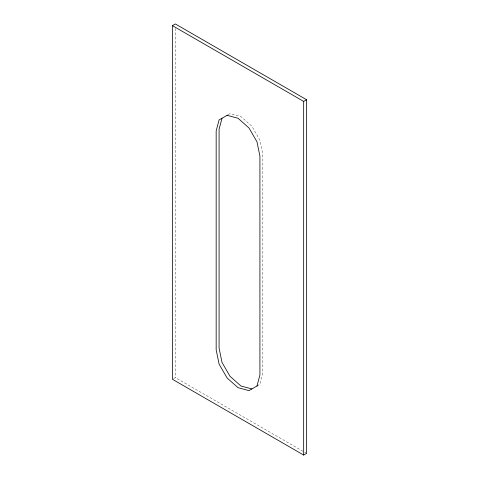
<?xml version="1.0" encoding="UTF-8"?>
<svg xmlns="http://www.w3.org/2000/svg" width="479" height="479" viewBox="0 0 479 479"><rect width="100%" height="100%" fill="white"/><g stroke="black" fill="none" stroke-linecap="round" stroke-linejoin="round"><path stroke-width="0.36" stroke-dasharray="2.4 1.8" d="M228.178 114.709L230.022 113.637L240.961 116.571L251.894 126.264L259.905 140.143L262.833 154.46L262.833 373.375L259.905 384.314L256.989 385.996M173.584 378.596L175.332 377.59L303.997 451.871M304.644 452.248L306.584 453.368M175.332 28.435L175.332 377.59"/><path stroke-width="0.72" d="M222.011 118.265L219.083 129.198L219.083 348.119L222.011 362.435L230.022 376.308L240.961 386.008L251.894 388.936M256.989 385.996L259.917 375.063L259.917 156.142L256.989 141.826L248.978 127.947L238.039 118.253L227.106 115.325M172.416 25.632L175.332 23.95L306.584 99.728L306.584 453.368L303.668 455.05L172.416 379.272L172.416 25.632L303.668 101.41L306.584 99.728M227.561 115.062L219.095 119.948L216.167 130.881L216.167 349.802L219.095 364.118L227.106 377.997L238.039 387.691L248.978 390.619L257.439 385.733M303.668 101.41L303.668 455.05"/></g></svg>
